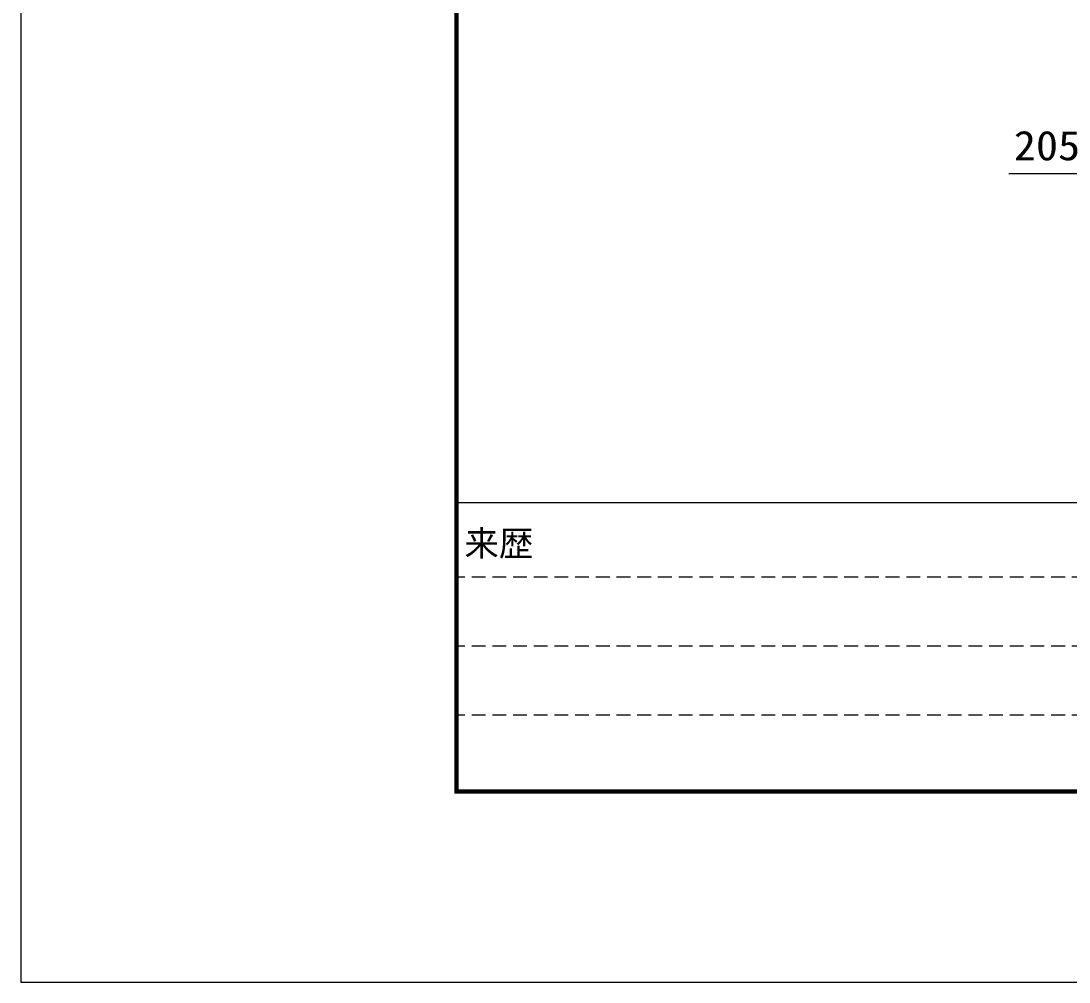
# Model space of a CAD drawing. Units: millimetres, scale not verified. Extents: x -14850 to 14850, y -10500 to 10500.
# Drawn here: x -14850 to -10293, y -10500 to -6321 of the extents above; entities that cross this region are included whole.
import ezdxf
from ezdxf.enums import TextEntityAlignment as Align

# ---------------------------------------------------------------- set-up
doc = ezdxf.new("R2010")
doc.units = ezdxf.units.MM
doc.header["$LTSCALE"] = 50
doc.linetypes.add('DASHED1', pattern=[1.8, 1.2, -0.6])
for name, color, linetype, lineweight in [('0-2_製作', 5, 'Continuous', 25), ('0-5_図面枠', 7, 'Continuous', 25), ('0-6_Axis_waku', 7, 'Continuous', 25)]:
    doc.layers.add(name, color=color, linetype=linetype, lineweight=lineweight)
doc.styles.add('ＭＳ ゴシック', font='')
doc.styles.get('ＭＳ ゴシック').set_extended_font_data('MS Gothic')

msp = doc.modelspace()

# ---------------------------------------------------------------- linework, layer by layer
at = {"layer": '0-2_製作', "color": 2}
msp.add_line((-10217.21, -6986.6), (-10553.83, -6986.6), dxfattribs=at)
at = {"layer": '0-5_図面枠'}
msp.add_lwpolyline([(-14850, -10500), (14850, -10500), (14850, 10500), (-14850, 10500)], close=True, dxfattribs=at)
at = {"layer": '0-6_Axis_waku'}
for p, q in [((-12964, 9629), (-12964, -9679.01)), ((-12963, 9628), (-12963, -9678.01)), ((-12962, 9627), (-12962, -9677.01)), ((-12961, 9626), (-12961, -9676.01)), ((-12960, 9625), (-12960, -9675.01)), ((-12959, 9624), (-12959, -9674.01)), ((-12958, 9623), (-12958, -9673.01)), ((-12957, 9622), (-12957, -9672.01)), ((-12956, 9621), (-12956, -9671.01)), ((-12955, 9620), (-12955, -9670.01)), ((-12954, 9619), (-12954, -9669.01)), ((-12953, 9618), (-12953, -9668.01)), ((-12952, 9617), (-12952, -9667.01)), ((-12951, 9616), (-12951, -9666.01)), ((-12950, 9615), (-12950, -9665)), ((-12950, -8415), (14000, -8415)), ((14014, -9679.01), (-12964, -9679.01)), ((14013, -9678.01), (-12963, -9678.01)), ((14012, -9677.01), (-12962, -9677.01)), ((14011, -9676.01), (-12961, -9676.01)), ((14010, -9675.01), (-12960, -9675.01)), ((14009, -9674.01), (-12959, -9674.01)), ((14008, -9673.01), (-12958, -9673.01)), ((14007, -9672.01), (-12957, -9672.01)), ((14006, -9671.01), (-12956, -9671.01)), ((14005, -9670.01), (-12955, -9670.01)), ((14004, -9669.01), (-12954, -9669.01)), ((14003, -9668.01), (-12953, -9668.01)), ((14002, -9667.01), (-12952, -9667.01)), ((14001, -9666.01), (-12951, -9666.01)), ((-12950, -9665), (14000, -9665))]:
    msp.add_line(p, q, dxfattribs=at)
at = {"layer": '0-6_Axis_waku', "linetype": 'DASHED1'}
for p, q in [((400, -8740), (-12950, -8740)), ((400, -9040), (-12950, -9040)), ((400, -9340), (-12950, -9340))]:
    msp.add_line(p, q, dxfattribs=at)

# ---------------------------------------------------------------- texts
at = {"layer": '0-2_製作', "color": 4, "style": 'ＭＳ ゴシック', "width": 1.1}
msp.add_text('205', height=128.4, dxfattribs=at).set_placement((-10532.57, -6965.72), align=Align.BOTTOM_LEFT)
at = {"layer": '0-6_Axis_waku', "style": 'ＭＳ ゴシック'}
msp.add_text('来歴', height=110, dxfattribs=at).set_placement((-12922.08, -8680.45), align=Align.BOTTOM_LEFT)

doc.saveas('drawing.dxf')
